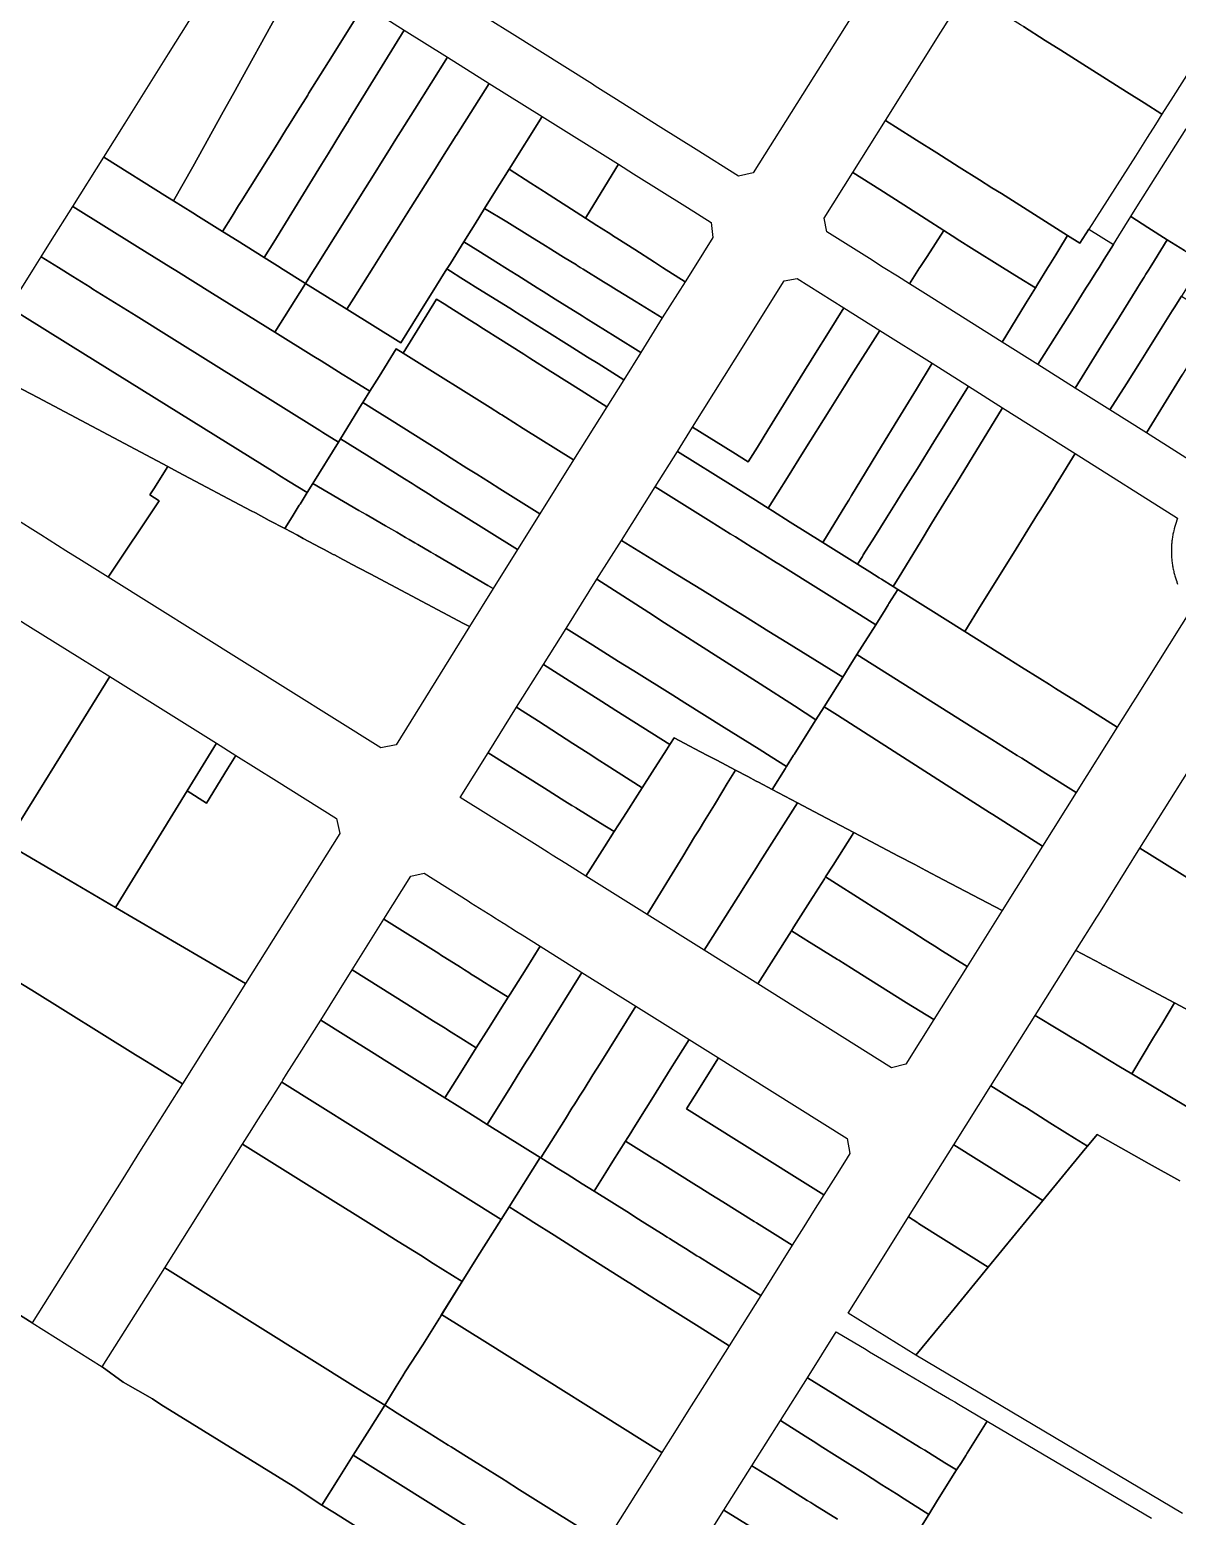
# Model space of a CAD drawing. Header units: metres. Extents: x 3 to 1005126, y 39 to 4383651.
# Drawn here: x 490025.8 to 490189.9, y 4371116.8 to 4371329.2 of the extents above; entities that cross this region are included whole.
import ezdxf

# ---------------------------------------------------------------- set-up
doc = ezdxf.new("R2010")
doc.units = ezdxf.units.M
doc.header["$MEASUREMENT"] = 0
doc.layers.add('TM_Llucmajor', color=7, linetype='Continuous')

msp = doc.modelspace()

# ---------------------------------------------------------------- linework, layer by layer
at = {"layer": 'TM_Llucmajor', "linetype": 'Continuous', "flags": 128}
for points in [[(490036.42, 4371310.98), (490039.48, 4371315.86), (490044.48, 4371323.85), (490045.67, 4371325.75), (490055.44, 4371341.34), (490058.86, 4371342), (490065, 4371338.15), (490060.33, 4371329.74), (490056.25, 4371322.4), (490054.96, 4371320.07), (490053.52, 4371317.47), (490049.15, 4371309.59), (490046.42, 4371304.73), (490045.56, 4371305.27), (490036.42, 4371310.98)], [(490171, 4371327.67), (490167.88, 4371329.64), (490167.46, 4371329.9), (490159.79, 4371334.75), (490164.67, 4371342.54), (490172.29, 4371338), (490175.76, 4371335.93), (490181.91, 4371333.91), (490190.12, 4371331.21), (490192.92, 4371330.23), (490193.98, 4371327.06), (490191.75, 4371323.56), (490189.28, 4371319.67), (490187.67, 4371317.13), (490185.13, 4371318.74), (490182.62, 4371320.32), (490176.36, 4371324.28), (490173.24, 4371326.26), (490171, 4371327.67)], [(490046.42, 4371304.73), (490049.15, 4371309.59), (490053.52, 4371317.47), (490054.96, 4371320.07), (490056.25, 4371322.4), (490060.33, 4371329.74), (490065, 4371338.15), (490073.63, 4371332.74), (490068.55, 4371324.6), (490065.71, 4371320.06), (490065.59, 4371319.86), (490064.19, 4371317.62), (490063.54, 4371316.58), (490062.75, 4371315.31), (490062.57, 4371315.03), (490061.2, 4371312.84), (490056.09, 4371304.65), (490055.71, 4371304.05), (490054.77, 4371302.54), (490053.41, 4371300.36), (490049.96, 4371302.52), (490049.15, 4371303.02), (490046.42, 4371304.73)], [(490053.41, 4371300.36), (490054.77, 4371302.54), (490055.71, 4371304.05), (490056.09, 4371304.65), (490061.2, 4371312.84), (490062.57, 4371315.03), (490062.75, 4371315.31), (490063.54, 4371316.58), (490064.19, 4371317.62), (490065.59, 4371319.86), (490065.71, 4371320.06), (490068.55, 4371324.6), (490073.63, 4371332.74), (490079.38, 4371329.14), (490071.48, 4371316.31), (490071.39, 4371316.16), (490071.22, 4371315.88), (490070.42, 4371314.58), (490068.51, 4371311.48), (490067.55, 4371309.92), (490060.72, 4371298.84), (490059.37, 4371296.64), (490055.51, 4371299.05), (490053.41, 4371300.36)], [(490059.37, 4371296.64), (490060.72, 4371298.84), (490067.55, 4371309.92), (490068.51, 4371311.48), (490070.42, 4371314.58), (490071.22, 4371315.88), (490071.39, 4371316.16), (490071.48, 4371316.31), (490079.38, 4371329.14), (490085.55, 4371325.27), (490080.9, 4371317.86), (490077.95, 4371313.15), (490077.27, 4371312.07), (490076.47, 4371310.8), (490074.98, 4371308.42), (490073.84, 4371306.6), (490066.7, 4371295.23), (490066.69, 4371295.21), (490066.59, 4371295.05), (490066.26, 4371294.53), (490065.27, 4371292.95), (490061.71, 4371295.18), (490061.63, 4371295.23), (490059.37, 4371296.64)], [(490065.27, 4371292.95), (490066.26, 4371294.53), (490066.59, 4371295.05), (490066.69, 4371295.21), (490066.7, 4371295.23), (490073.84, 4371306.6), (490074.98, 4371308.42), (490076.47, 4371310.8), (490077.27, 4371312.07), (490077.95, 4371313.15), (490080.9, 4371317.86), (490085.55, 4371325.27), (490091.52, 4371321.53), (490086.86, 4371314.14), (490086.82, 4371314.07), (490084.62, 4371310.58), (490083.86, 4371309.38), (490082.39, 4371307.05), (490079.76, 4371302.87), (490078.32, 4371300.58), (490076.61, 4371297.87), (490074.94, 4371295.23), (490072.16, 4371290.82), (490071.18, 4371289.26), (490065.27, 4371292.95)], [(490071.18, 4371289.26), (490072.16, 4371290.82), (490074.94, 4371295.23), (490076.61, 4371297.87), (490078.32, 4371300.58), (490079.76, 4371302.87), (490082.39, 4371307.05), (490083.86, 4371309.38), (490084.62, 4371310.58), (490086.82, 4371314.07), (490086.86, 4371314.14), (490091.52, 4371321.53), (490099.08, 4371316.79), (490094.37, 4371309.25), (490092.19, 4371305.77), (490090.87, 4371303.65), (490089.51, 4371301.47), (490088.93, 4371300.54), (490087.9, 4371298.88), (490085.97, 4371295.79), (490085.62, 4371295.23), (490085.48, 4371295), (490083.14, 4371291.25), (490082.34, 4371289.97), (490078.89, 4371284.44), (490071.18, 4371289.26)], [(490094.37, 4371309.25), (490099.08, 4371316.79), (490109.99, 4371309.96), (490107.53, 4371305.95), (490105.27, 4371302.28), (490099.4, 4371306.03), (490099.28, 4371306.11), (490097.45, 4371307.28), (490094.37, 4371309.25)], [(490150.77, 4371304.16), (490147.34, 4371306.36), (490143.5, 4371308.81), (490148.15, 4371316.22), (490152.06, 4371313.75), (490152.61, 4371313.4), (490155.51, 4371311.58), (490158.69, 4371309.57), (490161.6, 4371307.74), (490163.38, 4371306.62), (490164.73, 4371305.77), (490174.19, 4371299.79), (490172.94, 4371297.75), (490172.5, 4371297.04), (490171.55, 4371295.5), (490171.38, 4371295.23), (490171.23, 4371294.98), (490169.94, 4371292.88), (490169.58, 4371292.29), (490167.28, 4371293.72), (490164.86, 4371295.23), (490160.46, 4371297.97), (490158.8, 4371299.03), (490157.68, 4371299.75), (490156.51, 4371300.5), (490153.95, 4371302.13), (490150.77, 4371304.16)], [(490032, 4371303.93), (490036.42, 4371310.98), (490045.56, 4371305.27), (490046.42, 4371304.73), (490049.15, 4371303.02), (490049.96, 4371302.52), (490053.41, 4371300.36), (490055.51, 4371299.05), (490059.37, 4371296.64), (490061.63, 4371295.23), (490061.71, 4371295.18), (490065.27, 4371292.95), (490060.89, 4371285.97), (490051.97, 4371291.52), (490046.71, 4371294.79), (490046, 4371295.23), (490041.27, 4371298.17), (490032, 4371303.93)], [(490090.87, 4371303.65), (490092.19, 4371305.77), (490094.37, 4371309.25), (490097.45, 4371307.28), (490099.28, 4371306.11), (490099.4, 4371306.03), (490105.27, 4371302.28), (490106.91, 4371301.23), (490107.52, 4371300.84), (490108.88, 4371299.97), (490109.3, 4371299.7), (490109.75, 4371299.41), (490112.31, 4371297.78), (490115.13, 4371295.98), (490116.3, 4371295.23), (490119.51, 4371293.18), (490116.26, 4371288), (490112.53, 4371290.3), (490109.1, 4371292.42), (490109.03, 4371292.46), (490107.86, 4371293.18), (490104.97, 4371294.96), (490104.62, 4371295.18), (490104.54, 4371295.23), (490104.11, 4371295.5), (490103.98, 4371295.58), (490102.16, 4371296.71), (490099.96, 4371298.06), (490099.8, 4371298.16), (490097.73, 4371299.43), (490097.35, 4371299.67), (490094.02, 4371301.72), (490090.87, 4371303.65)], [(490105.27, 4371302.28), (490107.53, 4371305.95), (490109.99, 4371309.96), (490112.15, 4371308.6), (490119.85, 4371303.78), (490123.24, 4371301.65), (490123.47, 4371299.51), (490120.79, 4371295.23), (490119.51, 4371293.18), (490116.3, 4371295.23), (490115.13, 4371295.98), (490112.31, 4371297.78), (490109.75, 4371299.41), (490109.3, 4371299.7), (490108.88, 4371299.97), (490107.52, 4371300.84), (490106.91, 4371301.23), (490105.27, 4371302.28)], [(490145.86, 4371296.48), (490139.77, 4371300.32), (490139.4, 4371302.28), (490143.5, 4371308.81), (490147.34, 4371306.36), (490150.77, 4371304.16), (490153.95, 4371302.13), (490156.51, 4371300.5), (490154.11, 4371296.8), (490153.09, 4371295.23), (490153.04, 4371295.16), (490151.57, 4371292.89), (490149.87, 4371293.96), (490147.85, 4371295.23), (490145.86, 4371296.48)], [(490027.5, 4371296.75), (490028.82, 4371298.86), (490032, 4371303.93), (490041.27, 4371298.17), (490046, 4371295.23), (490046.71, 4371294.79), (490051.97, 4371291.52), (490060.89, 4371285.97), (490066.46, 4371282.51), (490067.48, 4371281.88), (490068.93, 4371280.97), (490070.52, 4371279.98), (490071.62, 4371279.3), (490074.47, 4371277.53), (490073.47, 4371275.92), (490073.29, 4371275.63), (490070.27, 4371270.75), (490069.96, 4371270.26), (490067.76, 4371271.63), (490067.33, 4371271.9), (490046.16, 4371285.11), (490041.04, 4371288.3), (490034.88, 4371292.14), (490034.48, 4371292.39), (490032.02, 4371293.93), (490029.94, 4371295.23), (490027.5, 4371296.75)], [(490087.9, 4371298.88), (490088.93, 4371300.54), (490089.51, 4371301.47), (490090.87, 4371303.65), (490094.02, 4371301.72), (490097.35, 4371299.67), (490097.73, 4371299.43), (490099.8, 4371298.16), (490099.96, 4371298.06), (490102.16, 4371296.71), (490103.98, 4371295.58), (490104.11, 4371295.5), (490104.54, 4371295.23), (490104.62, 4371295.18), (490104.97, 4371294.96), (490107.86, 4371293.18), (490109.03, 4371292.46), (490109.1, 4371292.42), (490112.53, 4371290.3), (490116.26, 4371288), (490113.17, 4371283.05), (490109.51, 4371285.35), (490105.4, 4371287.92), (490104.8, 4371288.29), (490101.95, 4371290.08), (490100.96, 4371290.7), (490099.21, 4371291.8), (490098.98, 4371291.94), (490098.36, 4371292.33), (490095.61, 4371294.05), (490094.51, 4371294.74), (490093.73, 4371295.23), (490092.83, 4371295.79), (490089.88, 4371297.64), (490087.9, 4371298.88)], [(490169.95, 4371281.33), (490164.82, 4371284.56), (490168.19, 4371290.04), (490169.58, 4371292.29), (490169.94, 4371292.88), (490171.23, 4371294.98), (490171.38, 4371295.23), (490171.55, 4371295.5), (490172.5, 4371297.04), (490172.94, 4371297.75), (490174.19, 4371299.79), (490175.95, 4371298.68), (490177.24, 4371300.71), (490180.73, 4371298.5), (490179.42, 4371296.41), (490178.68, 4371295.23), (490178.23, 4371294.51), (490177.36, 4371293.14), (490176.81, 4371292.26), (490175.16, 4371289.63), (490175.02, 4371289.41), (490169.95, 4371281.33)], [(490175.26, 4371277.99), (490169.95, 4371281.33), (490175.02, 4371289.41), (490175.16, 4371289.63), (490176.81, 4371292.26), (490177.36, 4371293.14), (490178.23, 4371294.51), (490178.68, 4371295.23), (490179.42, 4371296.41), (490180.73, 4371298.5), (490181.51, 4371299.75), (490183.23, 4371302.48), (490185.66, 4371300.94), (490188.44, 4371299.18), (490186.6, 4371296.23), (490185.98, 4371295.23), (490185.74, 4371294.84), (490185.39, 4371294.26), (490185.12, 4371293.84), (490184.61, 4371293.02), (490184.09, 4371292.18), (490180.97, 4371287.17), (490180.45, 4371286.33), (490179.67, 4371285.07), (490175.26, 4371277.99)], [(490085.48, 4371295), (490085.62, 4371295.23), (490085.97, 4371295.79), (490087.9, 4371298.88), (490089.88, 4371297.64), (490092.83, 4371295.79), (490093.73, 4371295.23), (490094.51, 4371294.74), (490095.61, 4371294.05), (490098.36, 4371292.33), (490098.98, 4371291.94), (490099.21, 4371291.8), (490100.96, 4371290.7), (490101.95, 4371290.08), (490104.8, 4371288.29), (490105.4, 4371287.92), (490109.51, 4371285.35), (490113.17, 4371283.05), (490110.74, 4371279.18), (490107.08, 4371281.48), (490105.59, 4371282.41), (490102.97, 4371284.05), (490099.74, 4371286.07), (490097.61, 4371287.41), (490096.8, 4371287.92), (490095.56, 4371288.7), (490095.42, 4371288.78), (490094.46, 4371289.38), (490089.91, 4371292.22), (490088.24, 4371293.27), (490087.45, 4371293.76), (490085.98, 4371294.69), (490085.48, 4371295)], [(490153.86, 4371291.45), (490151.57, 4371292.89), (490153.04, 4371295.16), (490153.09, 4371295.23), (490154.11, 4371296.8), (490156.51, 4371300.5), (490157.68, 4371299.75), (490158.8, 4371299.03), (490160.46, 4371297.97), (490164.86, 4371295.23), (490167.28, 4371293.72), (490169.58, 4371292.29), (490168.19, 4371290.04), (490164.82, 4371284.56), (490153.86, 4371291.45)], [(490180.24, 4371274.85), (490175.26, 4371277.99), (490179.67, 4371285.07), (490180.45, 4371286.33), (490180.97, 4371287.17), (490184.09, 4371292.18), (490184.61, 4371293.02), (490185.12, 4371293.84), (490185.39, 4371294.26), (490185.74, 4371294.84), (490185.98, 4371295.23), (490186.6, 4371296.23), (490188.44, 4371299.18), (490190.89, 4371297.63), (490193.5, 4371295.98), (490193.03, 4371295.23), (490190.45, 4371291.12), (490189.41, 4371289.47), (490189.13, 4371289.02), (490187.7, 4371286.74), (490185.4, 4371283.07), (490184.68, 4371281.93), (490182.59, 4371278.6), (490180.24, 4371274.85)], [(490022.96, 4371289.49), (490025.44, 4371293.46), (490026.55, 4371295.23), (490027.5, 4371296.75), (490029.94, 4371295.23), (490032.02, 4371293.93), (490034.48, 4371292.39), (490034.88, 4371292.14), (490041.04, 4371288.3), (490046.16, 4371285.11), (490067.33, 4371271.9), (490067.76, 4371271.63), (490069.96, 4371270.26), (490066.3, 4371264.36), (490065.49, 4371263.04), (490062.83, 4371264.69), (490061.45, 4371265.56), (490060.9, 4371265.9), (490031.67, 4371284.08), (490027.63, 4371286.59), (490022.96, 4371289.49)], [(490060.89, 4371285.97), (490065.27, 4371292.95), (490071.18, 4371289.26), (490078.89, 4371284.44), (490082.34, 4371289.97), (490083.14, 4371291.25), (490085.48, 4371295), (490085.98, 4371294.69), (490087.45, 4371293.76), (490088.24, 4371293.27), (490089.91, 4371292.22), (490094.46, 4371289.38), (490095.42, 4371288.78), (490095.56, 4371288.7), (490096.8, 4371287.92), (490097.61, 4371287.41), (490099.74, 4371286.07), (490102.97, 4371284.05), (490105.59, 4371282.41), (490107.08, 4371281.48), (490110.74, 4371279.18), (490108.32, 4371275.3), (490104.66, 4371277.62), (490100.58, 4371280.2), (490100.33, 4371280.36), (490097.33, 4371282.26), (490096.46, 4371282.81), (490094.42, 4371284.1), (490093.13, 4371284.92), (490090.71, 4371286.44), (490089.6, 4371287.15), (490088.74, 4371287.69), (490085.9, 4371289.51), (490085.1, 4371290.01), (490084.01, 4371290.7), (490079.22, 4371282.99), (490078.24, 4371283.61), (490075.78, 4371279.65), (490074.47, 4371277.53), (490071.62, 4371279.3), (490070.52, 4371279.98), (490068.93, 4371280.97), (490067.48, 4371281.88), (490066.46, 4371282.51), (490060.89, 4371285.97)], [(490126.32, 4371268.84), (490120.59, 4371272.4), (490126.69, 4371282.12), (490133.7, 4371293.29), (490135.55, 4371293.62), (490142.19, 4371289.46), (490139.99, 4371285.92), (490138.15, 4371282.95), (490137.54, 4371281.96), (490137.16, 4371281.35), (490136.97, 4371281.05), (490134.59, 4371277.21), (490131.35, 4371271.98), (490129.85, 4371269.56), (490128.54, 4371267.46), (490126.32, 4371268.84)], [(490079.22, 4371282.99), (490084.01, 4371290.7), (490085.1, 4371290.01), (490085.9, 4371289.51), (490088.74, 4371287.69), (490089.6, 4371287.15), (490090.71, 4371286.44), (490093.13, 4371284.92), (490094.42, 4371284.1), (490096.46, 4371282.81), (490097.33, 4371282.26), (490100.33, 4371280.36), (490100.58, 4371280.2), (490104.66, 4371277.62), (490108.32, 4371275.3), (490103.57, 4371267.72), (490096.39, 4371272.22), (490095.86, 4371272.55), (490095.55, 4371272.74), (490093.31, 4371274.15), (490093.15, 4371274.25), (490091.64, 4371275.2), (490080.36, 4371282.28), (490079.22, 4371282.99)], [(490185.45, 4371271.57), (490180.24, 4371274.85), (490182.59, 4371278.6), (490184.68, 4371281.93), (490185.4, 4371283.07), (490187.7, 4371286.74), (490189.13, 4371289.02), (490189.41, 4371289.47), (490190.45, 4371291.12), (490192.33, 4371289.95), (490195.57, 4371287.93), (490194.54, 4371286.27), (490194.24, 4371285.79), (490193.6, 4371284.75), (490192.84, 4371283.52), (490190.57, 4371279.86), (490188.29, 4371276.17), (490185.45, 4371271.57)], [(490017.92, 4371281.45), (490022.96, 4371289.49), (490027.63, 4371286.59), (490031.67, 4371284.08), (490060.9, 4371265.9), (490061.45, 4371265.56), (490062.83, 4371264.69), (490065.49, 4371263.04), (490064.48, 4371261.41), (490064.37, 4371261.23), (490063.49, 4371259.81), (490063.34, 4371259.57), (490062.3, 4371257.9), (490060.08, 4371259.08), (490058.1, 4371260.13), (490057.5, 4371260.45), (490047.06, 4371265.98), (490045.59, 4371266.76), (490027.03, 4371276.63), (490022.83, 4371278.85), (490017.92, 4371281.45)], [(490126.37, 4371263.95), (490118.41, 4371268.94), (490120.59, 4371272.4), (490126.32, 4371268.84), (490128.54, 4371267.46), (490129.85, 4371269.56), (490131.35, 4371271.98), (490134.59, 4371277.21), (490136.97, 4371281.05), (490137.16, 4371281.35), (490137.54, 4371281.96), (490138.15, 4371282.95), (490139.99, 4371285.92), (490142.19, 4371289.46), (490147.33, 4371286.23), (490143.27, 4371279.77), (490142.34, 4371278.29), (490142.24, 4371278.14), (490140.36, 4371275.13), (490136.38, 4371268.8), (490134.13, 4371265.22), (490131.37, 4371260.82), (490129.2, 4371262.18), (490126.37, 4371263.95)], [(490132, 4371260.43), (490131.37, 4371260.82), (490134.13, 4371265.22), (490136.38, 4371268.8), (490140.36, 4371275.13), (490142.24, 4371278.14), (490142.34, 4371278.29), (490143.27, 4371279.77), (490147.33, 4371286.23), (490154.83, 4371281.53), (490152.57, 4371277.83), (490149.94, 4371273.51), (490147.61, 4371269.69), (490146.26, 4371267.47), (490145.32, 4371265.93), (490144.65, 4371264.83), (490143.3, 4371262.61), (490142.9, 4371261.95), (490142.5, 4371261.3), (490139.22, 4371255.91), (490134.54, 4371258.84), (490132, 4371260.43)], [(490073.47, 4371275.92), (490074.47, 4371277.53), (490075.78, 4371279.65), (490078.24, 4371283.61), (490079.22, 4371282.99), (490080.36, 4371282.28), (490091.64, 4371275.2), (490093.15, 4371274.25), (490093.31, 4371274.15), (490095.55, 4371272.74), (490095.86, 4371272.55), (490096.39, 4371272.22), (490103.57, 4371267.72), (490098.74, 4371260), (490093.06, 4371263.57), (490091.55, 4371264.53), (490089.75, 4371265.66), (490088.33, 4371266.56), (490086.07, 4371267.98), (490084.3, 4371269.09), (490082.64, 4371270.14), (490077.25, 4371273.54), (490075.53, 4371274.62), (490073.47, 4371275.92)], [(490144.16, 4371252.81), (490139.22, 4371255.91), (490142.5, 4371261.3), (490142.9, 4371261.95), (490143.3, 4371262.61), (490144.65, 4371264.83), (490145.32, 4371265.93), (490146.26, 4371267.47), (490147.61, 4371269.69), (490149.94, 4371273.51), (490152.57, 4371277.83), (490154.83, 4371281.53), (490160.03, 4371278.25), (490155.06, 4371270.29), (490152.71, 4371266.51), (490150.41, 4371262.83), (490149.73, 4371261.74), (490148.28, 4371259.42), (490146.57, 4371256.67), (490144.99, 4371254.13), (490144.86, 4371253.93), (490144.16, 4371252.81)], [(490011.4, 4371267.03), (490011.09, 4371267.22), (490010.3, 4371269.29), (490012.9, 4371273.44), (490016.66, 4371279.44), (490017.92, 4371281.45), (490022.83, 4371278.85), (490027.03, 4371276.63), (490045.59, 4371266.76), (490043.57, 4371263.59), (490043.02, 4371262.73), (490044.34, 4371261.89), (490037.06, 4371250.95), (490033.23, 4371253.34), (490031, 4371254.74), (490027.42, 4371256.99), (490015.55, 4371264.43), (490011.4, 4371267.03)], [(490147.27, 4371250.86), (490145.92, 4371251.71), (490144.16, 4371252.81), (490144.86, 4371253.93), (490144.99, 4371254.13), (490146.57, 4371256.67), (490148.28, 4371259.42), (490149.73, 4371261.74), (490150.41, 4371262.83), (490152.71, 4371266.51), (490155.06, 4371270.29), (490160.03, 4371278.25), (490164.9, 4371275.17), (490160, 4371267.18), (490158.3, 4371264.4), (490156.9, 4371262.12), (490154.75, 4371258.61), (490153.1, 4371255.92), (490150.09, 4371250.99), (490149.25, 4371249.62), (490147.59, 4371250.66), (490147.27, 4371250.86)], [(490070.27, 4371270.75), (490073.29, 4371275.63), (490073.47, 4371275.92), (490075.53, 4371274.62), (490077.25, 4371273.54), (490082.64, 4371270.14), (490084.3, 4371269.09), (490086.07, 4371267.98), (490088.33, 4371266.56), (490089.75, 4371265.66), (490091.55, 4371264.53), (490093.06, 4371263.57), (490098.74, 4371260), (490095.56, 4371254.89), (490087.48, 4371259.96), (490085, 4371261.51), (490083.8, 4371262.26), (490082.84, 4371262.86), (490081.07, 4371263.98), (490080.94, 4371264.06), (490080.51, 4371264.33), (490079.41, 4371265.01), (490074.02, 4371268.4), (490070.27, 4371270.75)], [(490149.92, 4371249.2), (490149.25, 4371249.62), (490150.09, 4371250.99), (490153.1, 4371255.92), (490154.75, 4371258.61), (490156.9, 4371262.12), (490158.3, 4371264.4), (490160, 4371267.18), (490164.9, 4371275.17), (490175.28, 4371268.62), (490172.82, 4371264.66), (490172.65, 4371264.38), (490172.15, 4371263.58), (490170.34, 4371260.68), (490169.9, 4371259.98), (490168.51, 4371257.74), (490167.2, 4371255.63), (490166.82, 4371255.01), (490165.02, 4371252.12), (490161.84, 4371247.01), (490159.48, 4371243.21), (490154.28, 4371246.47), (490149.92, 4371249.2)], [(490066.3, 4371264.36), (490069.96, 4371270.26), (490070.27, 4371270.75), (490074.02, 4371268.4), (490079.41, 4371265.01), (490080.51, 4371264.33), (490080.94, 4371264.06), (490081.07, 4371263.98), (490082.84, 4371262.86), (490083.8, 4371262.26), (490085, 4371261.51), (490087.48, 4371259.96), (490095.56, 4371254.89), (490092.1, 4371249.34), (490091.32, 4371249.79), (490084.1, 4371254), (490083.84, 4371254.15), (490083.2, 4371254.52), (490081.3, 4371255.62), (490080.91, 4371255.85), (490080.08, 4371256.34), (490079.57, 4371256.63), (490078.3, 4371257.37), (490077.15, 4371258.04), (490076.72, 4371258.29), (490074.51, 4371259.58), (490073.93, 4371259.92), (490072.91, 4371260.51), (490066.3, 4371264.36)], [(490125.98, 4371257.16), (490123.23, 4371258.88), (490115.23, 4371263.88), (490118.41, 4371268.94), (490126.37, 4371263.95), (490129.2, 4371262.18), (490131.37, 4371260.82), (490132, 4371260.43), (490134.54, 4371258.84), (490139.22, 4371255.91), (490144.16, 4371252.81), (490145.92, 4371251.71), (490147.27, 4371250.86), (490147.59, 4371250.66), (490149.25, 4371249.62), (490149.92, 4371249.2), (490148.65, 4371247.18), (490148.54, 4371247.01), (490148.09, 4371246.28), (490146.76, 4371244.17), (490144.43, 4371245.62), (490133.11, 4371252.7), (490132.53, 4371253.06), (490130.85, 4371254.11), (490130.58, 4371254.28), (490129.12, 4371255.2), (490126.7, 4371256.71), (490125.98, 4371257.16)], [(490037.06, 4371250.95), (490044.34, 4371261.89), (490043.02, 4371262.73), (490043.57, 4371263.59), (490045.59, 4371266.76), (490047.06, 4371265.98), (490057.5, 4371260.45), (490058.1, 4371260.13), (490060.08, 4371259.08), (490062.3, 4371257.9), (490064.12, 4371256.94), (490064.95, 4371256.5), (490067.38, 4371255.21), (490067.94, 4371254.91), (490069.24, 4371254.22), (490069.4, 4371254.13), (490070.6, 4371253.5), (490070.77, 4371253.41), (490071.94, 4371252.79), (490072.94, 4371252.26), (490074.49, 4371251.44), (490087.83, 4371244.36), (490088.71, 4371243.89), (490078.2, 4371227.02), (490076.05, 4371226.56), (490037.06, 4371250.95)], [(490062.3, 4371257.9), (490063.34, 4371259.57), (490063.49, 4371259.81), (490064.37, 4371261.23), (490064.48, 4371261.41), (490065.49, 4371263.04), (490066.3, 4371264.36), (490072.91, 4371260.51), (490073.93, 4371259.92), (490074.51, 4371259.58), (490076.72, 4371258.29), (490077.15, 4371258.04), (490078.3, 4371257.37), (490079.57, 4371256.63), (490080.08, 4371256.34), (490080.91, 4371255.85), (490081.3, 4371255.62), (490083.2, 4371254.52), (490083.84, 4371254.15), (490084.1, 4371254), (490091.32, 4371249.79), (490092.1, 4371249.34), (490088.71, 4371243.89), (490087.83, 4371244.36), (490074.49, 4371251.44), (490072.94, 4371252.26), (490071.94, 4371252.79), (490070.77, 4371253.41), (490070.6, 4371253.5), (490069.4, 4371254.13), (490069.24, 4371254.22), (490067.94, 4371254.91), (490067.38, 4371255.21), (490064.95, 4371256.5), (490064.12, 4371256.94), (490062.3, 4371257.9)], [(490121.99, 4371249.08), (490118.5, 4371251.23), (490110.42, 4371256.22), (490115.23, 4371263.88), (490123.23, 4371258.88), (490125.98, 4371257.16), (490126.7, 4371256.71), (490129.12, 4371255.2), (490130.58, 4371254.28), (490130.85, 4371254.11), (490132.53, 4371253.06), (490133.11, 4371252.7), (490144.43, 4371245.62), (490146.76, 4371244.17), (490144.08, 4371239.91), (490142.97, 4371238.13), (490142.06, 4371236.69), (490134.05, 4371241.63), (490131.49, 4371243.21), (490127.99, 4371245.38), (490125.91, 4371246.66), (490121.99, 4371249.08)], [(489987.8, 4371233.22), (490002.55, 4371256.81), (490004.44, 4371257.22), (490021.86, 4371246.38), (490025.96, 4371243.82), (490033.03, 4371239.42), (490037.28, 4371236.78), (490031.71, 4371227.76), (490025.59, 4371217.84), (490022.52, 4371212.88), (490022.22, 4371213.06), (490007.07, 4371221.93), (489987.8, 4371233.22)], [(490124.35, 4371239.48), (490116.59, 4371244.45), (490114.34, 4371245.9), (490106.92, 4371250.65), (490110.42, 4371256.22), (490118.5, 4371251.23), (490121.99, 4371249.08), (490125.91, 4371246.66), (490127.99, 4371245.38), (490131.49, 4371243.21), (490134.05, 4371241.63), (490142.06, 4371236.69), (490139.39, 4371232.44), (490138.22, 4371230.59), (490135.15, 4371232.56), (490130.25, 4371235.7), (490124.35, 4371239.48)], [(490106.34, 4371241.23), (490102.5, 4371243.63), (490106.92, 4371250.65), (490114.34, 4371245.9), (490116.59, 4371244.45), (490124.35, 4371239.48), (490130.25, 4371235.7), (490135.15, 4371232.56), (490138.22, 4371230.59), (490136.21, 4371227.4), (490135.1, 4371225.63), (490135.03, 4371225.53), (490134.02, 4371223.91), (490131.84, 4371225.27), (490130.08, 4371226.37), (490125.11, 4371229.48), (490119.48, 4371233.01), (490117.78, 4371234.08), (490112.18, 4371237.58), (490110.88, 4371238.39), (490110, 4371238.93), (490106.34, 4371241.23)], [(490161.61, 4371228.87), (490144.08, 4371239.91), (490146.76, 4371244.17), (490148.09, 4371246.28), (490148.54, 4371247.01), (490148.65, 4371247.18), (490149.92, 4371249.2), (490154.28, 4371246.47), (490159.48, 4371243.21), (490165.81, 4371239.23), (490167.62, 4371238.1), (490170.2, 4371236.48), (490171.58, 4371235.62), (490172.47, 4371235.06), (490175.93, 4371232.9), (490176.98, 4371232.24), (490181.29, 4371229.54), (490175.41, 4371220.17), (490171.08, 4371222.9), (490167.64, 4371225.07), (490166.99, 4371225.48), (490163.35, 4371227.77), (490161.61, 4371228.87)], [(490102.42, 4371236.48), (490099.27, 4371238.47), (490102.5, 4371243.63), (490106.34, 4371241.23), (490110, 4371238.93), (490110.88, 4371238.39), (490112.18, 4371237.58), (490117.78, 4371234.08), (490119.48, 4371233.01), (490125.11, 4371229.48), (490130.08, 4371226.37), (490131.84, 4371225.27), (490134.02, 4371223.91), (490133.81, 4371223.58), (490131.95, 4371220.62), (490130, 4371221.65), (490129.68, 4371221.82), (490128.47, 4371222.46), (490126.72, 4371223.38), (490124.03, 4371224.8), (490122.64, 4371225.53), (490120.92, 4371226.44), (490120.19, 4371226.83), (490117.95, 4371228.01), (490117.33, 4371227.05), (490112.2, 4371230.3), (490109.63, 4371231.92), (490107.6, 4371233.2), (490102.42, 4371236.48)], [(490141.29, 4371231.24), (490139.39, 4371232.44), (490142.06, 4371236.69), (490142.97, 4371238.13), (490144.08, 4371239.91), (490161.61, 4371228.87), (490163.35, 4371227.77), (490166.99, 4371225.48), (490167.64, 4371225.07), (490171.08, 4371222.9), (490175.41, 4371220.17), (490170.62, 4371212.54), (490166.27, 4371215.29), (490164.55, 4371216.38), (490163.52, 4371217.03), (490163.03, 4371217.34), (490160.26, 4371219.09), (490158.53, 4371220.19), (490156.83, 4371221.28), (490141.29, 4371231.24)], [(490098.55, 4371230.37), (490096.22, 4371231.86), (490095.44, 4371232.36), (490099.27, 4371238.47), (490102.42, 4371236.48), (490107.6, 4371233.2), (490109.63, 4371231.92), (490112.2, 4371230.3), (490117.33, 4371227.05), (490116.85, 4371226.3), (490114.8, 4371223.09), (490113.38, 4371220.86), (490108.26, 4371224.14), (490107.34, 4371224.73), (490105.64, 4371225.82), (490103.47, 4371227.21), (490098.55, 4371230.37)], [(490022.52, 4371212.88), (490025.59, 4371217.84), (490031.71, 4371227.76), (490037.28, 4371236.78), (490052.52, 4371227.23), (490048.34, 4371220.43), (490040.91, 4371208.34), (490038.1, 4371203.76), (490031.64, 4371207.55), (490022.52, 4371212.88)], [(490102.35, 4371218.97), (490099.44, 4371220.79), (490091.36, 4371225.84), (490095.44, 4371232.36), (490096.22, 4371231.86), (490098.55, 4371230.37), (490103.47, 4371227.21), (490105.64, 4371225.82), (490107.34, 4371224.73), (490108.26, 4371224.14), (490113.38, 4371220.86), (490112.7, 4371219.8), (490111.14, 4371217.35), (490110.6, 4371216.51), (490109.37, 4371214.59), (490107.42, 4371215.8), (490103.91, 4371217.99), (490103.84, 4371218.03), (490103.35, 4371218.35), (490102.35, 4371218.97)], [(490135.57, 4371218.72), (490131.95, 4371220.62), (490133.81, 4371223.58), (490134.02, 4371223.91), (490135.03, 4371225.53), (490135.1, 4371225.63), (490136.21, 4371227.4), (490138.22, 4371230.59), (490139.39, 4371232.44), (490141.29, 4371231.24), (490156.83, 4371221.28), (490158.53, 4371220.19), (490160.26, 4371219.09), (490163.03, 4371217.34), (490163.52, 4371217.03), (490164.55, 4371216.38), (490166.27, 4371215.29), (490170.62, 4371212.54), (490164.82, 4371203.3), (490156.44, 4371207.72), (490153.92, 4371209.05), (490152.34, 4371209.88), (490150.02, 4371211.1), (490143.63, 4371214.47), (490138.84, 4371216.99), (490135.57, 4371218.72)], [(490051.1, 4371218.68), (490048.34, 4371220.43), (490052.52, 4371227.23), (490055.33, 4371225.47), (490054.13, 4371223.55), (490051.1, 4371218.68)], [(490114.11, 4371202.74), (490105.31, 4371208.25), (490107.99, 4371212.43), (490109.37, 4371214.59), (490110.6, 4371216.51), (490111.14, 4371217.35), (490112.7, 4371219.8), (490113.38, 4371220.86), (490114.8, 4371223.09), (490116.85, 4371226.3), (490117.33, 4371227.05), (490117.95, 4371228.01), (490120.19, 4371226.83), (490120.92, 4371226.44), (490122.64, 4371225.53), (490124.03, 4371224.8), (490126.72, 4371223.38), (490125.55, 4371221.47), (490124.92, 4371220.43), (490123.7, 4371218.44), (490122.77, 4371216.92), (490122.3, 4371216.15), (490121.52, 4371214.87), (490121.23, 4371214.4), (490120.88, 4371213.83), (490119.19, 4371211.06), (490114.11, 4371202.74)], [(490056.68, 4371192.88), (490038.1, 4371203.76), (490040.91, 4371208.34), (490048.34, 4371220.43), (490051.1, 4371218.68), (490054.13, 4371223.55), (490055.33, 4371225.47), (490061.11, 4371221.85), (490065.22, 4371219.28), (490069.68, 4371216.48), (490070.17, 4371214.34), (490056.68, 4371192.88)], [(490099.94, 4371211.62), (490098.36, 4371212.61), (490095.45, 4371214.43), (490087.38, 4371219.49), (490091.36, 4371225.84), (490099.44, 4371220.79), (490102.35, 4371218.97), (490103.35, 4371218.35), (490103.84, 4371218.03), (490103.91, 4371217.99), (490107.42, 4371215.8), (490109.37, 4371214.59), (490107.99, 4371212.43), (490105.31, 4371208.25), (490102.47, 4371210.03), (490100.52, 4371211.25), (490099.94, 4371211.62)], [(490122.22, 4371197.65), (490114.11, 4371202.74), (490119.19, 4371211.06), (490120.88, 4371213.83), (490121.23, 4371214.4), (490121.52, 4371214.87), (490122.3, 4371216.15), (490122.77, 4371216.92), (490123.7, 4371218.44), (490124.92, 4371220.43), (490125.55, 4371221.47), (490126.72, 4371223.38), (490128.47, 4371222.46), (490129.68, 4371221.82), (490130, 4371221.65), (490131.95, 4371220.62), (490135.57, 4371218.72), (490130.26, 4371210.34), (490129.73, 4371209.49), (490128.71, 4371207.89), (490127.59, 4371206.11), (490127.42, 4371205.85), (490127.09, 4371205.33), (490122.22, 4371197.65)], [(489977.18, 4371175.09), (490007.07, 4371221.93), (490022.22, 4371213.06), (490022.52, 4371212.88), (490031.64, 4371207.55), (490038.1, 4371203.76), (490056.68, 4371192.88), (490053.97, 4371188.56), (490050.96, 4371183.78), (490047.67, 4371178.54), (490044, 4371180.82), (490041.67, 4371182.27), (490040.97, 4371182.71), (490026.16, 4371191.93), (490024.83, 4371192.76), (490018.15, 4371196.95), (490015.37, 4371192.48), (490013.44, 4371189.4), (490011.76, 4371186.71), (489996.82, 4371162.8), (489977.18, 4371175.09)], [(490129.91, 4371192.83), (490122.22, 4371197.65), (490127.09, 4371205.33), (490127.42, 4371205.85), (490127.59, 4371206.11), (490128.71, 4371207.89), (490129.73, 4371209.49), (490130.26, 4371210.34), (490135.57, 4371218.72), (490138.84, 4371216.99), (490143.63, 4371214.47), (490140.68, 4371209.82), (490139.6, 4371208.12), (490139.42, 4371207.83), (490138.15, 4371205.83), (490137.93, 4371205.48), (490137.73, 4371205.16), (490137.41, 4371204.65), (490135.08, 4371200.99), (490134.73, 4371200.43), (490129.91, 4371192.83)], [(490145.72, 4371204.24), (490139.6, 4371208.12), (490140.68, 4371209.82), (490143.63, 4371214.47), (490150.02, 4371211.1), (490152.34, 4371209.88), (490153.92, 4371209.05), (490156.44, 4371207.72), (490164.82, 4371203.3), (490159.81, 4371195.32), (490155.93, 4371197.77), (490155.58, 4371197.99), (490153.85, 4371199.09), (490152.06, 4371200.23), (490151.81, 4371200.39), (490150.4, 4371201.28), (490147.9, 4371202.86), (490146.41, 4371203.8), (490145.88, 4371204.14), (490145.72, 4371204.24)], [(490076.47, 4371202.07), (490080.32, 4371208.21), (490082.23, 4371208.64), (490088.49, 4371204.69), (490088.91, 4371204.43), (490091.97, 4371202.51), (490092.32, 4371202.29), (490093.58, 4371201.5), (490093.65, 4371201.45), (490095.43, 4371200.34), (490095.68, 4371200.18), (490096.21, 4371199.85), (490098.82, 4371198.21), (490096.79, 4371194.99), (490094.51, 4371191.37), (490094.23, 4371190.92), (490091.63, 4371192.56), (490091.37, 4371192.72), (490091.09, 4371192.89), (490090.85, 4371193.04), (490089.8, 4371193.7), (490089.08, 4371194.15), (490089, 4371194.2), (490088.59, 4371194.46), (490088, 4371194.83), (490087.4, 4371195.21), (490084.54, 4371197.01), (490084.3, 4371197.16), (490076.47, 4371202.07)], [(490136.9, 4371199.06), (490136.78, 4371199.14), (490134.73, 4371200.43), (490135.08, 4371200.99), (490137.41, 4371204.65), (490137.73, 4371205.16), (490137.93, 4371205.48), (490138.15, 4371205.83), (490139.42, 4371207.83), (490139.6, 4371208.12), (490145.72, 4371204.24), (490145.88, 4371204.14), (490146.41, 4371203.8), (490147.9, 4371202.86), (490150.4, 4371201.28), (490151.81, 4371200.39), (490152.06, 4371200.23), (490153.85, 4371199.09), (490155.58, 4371197.99), (490155.93, 4371197.77), (490159.81, 4371195.32), (490155.05, 4371187.73), (490151.17, 4371190.15), (490144.74, 4371194.17), (490143.29, 4371195.07), (490141.47, 4371196.21), (490141.31, 4371196.31), (490136.9, 4371199.06)], [(490071.93, 4371194.83), (490076.47, 4371202.07), (490084.3, 4371197.16), (490084.54, 4371197.01), (490087.4, 4371195.21), (490088, 4371194.83), (490088.59, 4371194.46), (490089, 4371194.2), (490089.08, 4371194.15), (490089.8, 4371193.7), (490090.85, 4371193.04), (490091.09, 4371192.89), (490091.37, 4371192.72), (490091.63, 4371192.56), (490094.23, 4371190.92), (490093.67, 4371190.03), (490091.42, 4371186.46), (490089.68, 4371183.7), (490087.84, 4371184.85), (490085.71, 4371186.19), (490085.37, 4371186.4), (490085.22, 4371186.5), (490083.57, 4371187.53), (490079.76, 4371189.92), (490071.93, 4371194.83)], [(490155.05, 4371187.73), (490151.05, 4371181.34), (490149.01, 4371180.86), (490129.91, 4371192.83), (490134.73, 4371200.43), (490136.78, 4371199.14), (490136.9, 4371199.06), (490141.31, 4371196.31), (490141.47, 4371196.21), (490143.29, 4371195.07), (490144.74, 4371194.17), (490151.17, 4371190.15), (490155.05, 4371187.73)], [(489996.82, 4371162.8), (490011.76, 4371186.71), (490013.44, 4371189.4), (490015.37, 4371192.48), (490018.15, 4371196.95), (490024.83, 4371192.76), (490026.16, 4371191.93), (490040.97, 4371182.71), (490041.67, 4371182.27), (490044, 4371180.82), (490047.67, 4371178.54), (490041.56, 4371168.82), (490039.15, 4371164.99), (490026.21, 4371144.41), (490005.99, 4371157.06), (490005.53, 4371157.35), (490000.69, 4371160.38), (489996.82, 4371162.8)], [(490085.18, 4371176.56), (490087.45, 4371180.17), (490089.68, 4371183.7), (490091.42, 4371186.46), (490093.67, 4371190.03), (490094.23, 4371190.92), (490094.51, 4371191.37), (490096.79, 4371194.99), (490098.82, 4371198.21), (490104.78, 4371194.48), (490099.67, 4371186.28), (490097.42, 4371182.67), (490096.87, 4371181.78), (490096.06, 4371180.49), (490094.72, 4371178.33), (490091.25, 4371172.76), (490089.5, 4371173.86), (490087.31, 4371175.23), (490085.18, 4371176.56)], [(490173.04, 4371186.22), (490169.53, 4371188.33), (490174.12, 4371195.62), (490174.26, 4371195.84), (490175.37, 4371197.61), (490178.99, 4371195.69), (490179.1, 4371195.63), (490179.61, 4371195.35), (490180.13, 4371195.08), (490182.63, 4371193.75), (490189.47, 4371190.11), (490187.64, 4371187.08), (490186.48, 4371185.18), (490183.35, 4371180), (490181.53, 4371181.09), (490180.41, 4371181.76), (490180.19, 4371181.9), (490176.74, 4371183.98), (490176.58, 4371184.07), (490174.62, 4371185.26), (490173.73, 4371185.8), (490173.04, 4371186.22)], [(490067.44, 4371187.67), (490070.12, 4371191.94), (490071.93, 4371194.83), (490079.76, 4371189.92), (490083.57, 4371187.53), (490085.22, 4371186.5), (490085.37, 4371186.4), (490085.71, 4371186.19), (490087.84, 4371184.85), (490089.68, 4371183.7), (490087.45, 4371180.17), (490085.18, 4371176.56), (490076.5, 4371181.99), (490075.09, 4371182.88), (490071.03, 4371185.42), (490067.44, 4371187.67)], [(490091.25, 4371172.76), (490094.72, 4371178.33), (490096.06, 4371180.49), (490096.87, 4371181.78), (490097.42, 4371182.67), (490099.67, 4371186.28), (490104.78, 4371194.48), (490112.47, 4371189.66), (490107.36, 4371181.48), (490106.33, 4371179.83), (490105.07, 4371177.81), (490104.42, 4371176.77), (490104.14, 4371176.33), (490103.74, 4371175.69), (490103.35, 4371175.07), (490102.41, 4371173.56), (490098.91, 4371167.96), (490098.78, 4371168.04), (490091.25, 4371172.76)], [(490098.91, 4371167.96), (490102.41, 4371173.56), (490103.35, 4371175.07), (490103.74, 4371175.69), (490104.14, 4371176.33), (490104.42, 4371176.77), (490105.07, 4371177.81), (490106.33, 4371179.83), (490107.36, 4371181.48), (490112.47, 4371189.66), (490120.08, 4371184.89), (490117.39, 4371180.58), (490114.98, 4371176.72), (490113.94, 4371175.06), (490112.68, 4371173.05), (490112.03, 4371172.01), (490111.75, 4371171.57), (490111, 4371170.36), (490109.21, 4371167.49), (490108.2, 4371165.87), (490106.53, 4371163.2), (490104.81, 4371164.27), (490102.64, 4371165.63), (490101.49, 4371166.35), (490098.91, 4371167.96)], [(490191.27, 4371175.28), (490183.35, 4371180), (490186.48, 4371185.18), (490187.64, 4371187.08), (490189.47, 4371190.11), (490194.65, 4371187.36), (490201.96, 4371183.47), (490204.62, 4371182.06), (490202.87, 4371179.93), (490199.09, 4371175.36), (490196.46, 4371172.19), (490195.64, 4371172.68), (490191.27, 4371175.28)], [(490061.86, 4371178.8), (490062.04, 4371179.09), (490062.57, 4371179.93), (490064.39, 4371182.83), (490067.44, 4371187.67), (490071.03, 4371185.42), (490075.09, 4371182.88), (490076.5, 4371181.99), (490085.18, 4371176.56), (490087.31, 4371175.23), (490089.5, 4371173.86), (490091.25, 4371172.76), (490098.78, 4371168.04), (490094.36, 4371160.97), (490093.24, 4371159.18), (490061.86, 4371178.8)], [(490111, 4371170.36), (490111.75, 4371171.57), (490112.03, 4371172.01), (490112.68, 4371173.05), (490113.94, 4371175.06), (490114.98, 4371176.72), (490117.39, 4371180.58), (490120.08, 4371184.89), (490124.29, 4371182.25), (490120.86, 4371176.78), (490119.74, 4371174.98), (490135.16, 4371165.31), (490139.35, 4371162.68), (490137.89, 4371160.36), (490136.5, 4371158.14), (490134.84, 4371155.5), (490132.01, 4371157.26), (490129.74, 4371158.68), (490129.41, 4371158.89), (490124.91, 4371161.69), (490123.21, 4371162.75), (490121.76, 4371163.65), (490120.76, 4371164.27), (490115.38, 4371167.63), (490115.2, 4371167.74), (490111, 4371170.36)], [(490135.16, 4371165.31), (490119.74, 4371174.98), (490120.86, 4371176.78), (490124.29, 4371182.25), (490128.37, 4371179.69), (490142.67, 4371170.73), (490143.07, 4371168.61), (490142.28, 4371167.36), (490141.01, 4371165.32), (490139.35, 4371162.68), (490135.16, 4371165.31)], [(490056.28, 4371169.95), (490057.6, 4371172.05), (490058.46, 4371173.41), (490060.24, 4371176.23), (490061.86, 4371178.8), (490093.24, 4371159.18), (490089.87, 4371153.81), (490087.67, 4371150.3), (490083.52, 4371152.9), (490081.68, 4371154.05), (490078.52, 4371156.03), (490075.43, 4371157.96), (490072.37, 4371159.88), (490069.21, 4371161.85), (490056.28, 4371169.95)], [(490161.49, 4371167.6), (490157.91, 4371169.84), (490163.21, 4371178.26), (490167.41, 4371175.65), (490168.29, 4371175.1), (490171.66, 4371173), (490173.81, 4371171.66), (490175.19, 4371170.8), (490177.05, 4371169.66), (490176.72, 4371169.26), (490170.64, 4371161.86), (490168.36, 4371163.29), (490166.46, 4371164.48), (490165.47, 4371165.1), (490161.49, 4371167.6)], [(490045.15, 4371152.28), (490056.28, 4371169.95), (490069.21, 4371161.85), (490072.37, 4371159.88), (490075.43, 4371157.96), (490078.52, 4371156.03), (490081.68, 4371154.05), (490083.52, 4371152.9), (490087.67, 4371150.3), (490084.4, 4371145.08), (490082.02, 4371141.27), (490079.49, 4371137.38), (490079.16, 4371136.84), (490078.23, 4371135.3), (490076.59, 4371132.61), (490074.91, 4371133.66), (490072.42, 4371135.22), (490045.15, 4371152.28)], [(490106.53, 4371163.2), (490108.2, 4371165.87), (490109.21, 4371167.49), (490111, 4371170.36), (490115.2, 4371167.74), (490115.38, 4371167.63), (490120.76, 4371164.27), (490121.76, 4371163.65), (490123.21, 4371162.75), (490124.91, 4371161.69), (490129.41, 4371158.89), (490129.74, 4371158.68), (490132.01, 4371157.26), (490134.84, 4371155.5), (490130.32, 4371148.29), (490127.51, 4371150.05), (490125.23, 4371151.48), (490123.24, 4371152.73), (490121.56, 4371153.78), (490121.21, 4371153.99), (490119.59, 4371155.02), (490118.74, 4371155.55), (490117.28, 4371156.46), (490116.96, 4371156.66), (490116.16, 4371157.16), (490113.76, 4371158.66), (490112.48, 4371159.46), (490111.55, 4371160.05), (490106.53, 4371163.2)], [(490152.88, 4371158.61), (490152.76, 4371158.69), (490151.43, 4371159.53), (490157.91, 4371169.84), (490161.49, 4371167.6), (490165.47, 4371165.1), (490166.46, 4371164.48), (490168.36, 4371163.29), (490170.64, 4371161.86), (490162.82, 4371152.33), (490160.03, 4371154.1), (490152.88, 4371158.61)], [(490094.36, 4371160.97), (490098.78, 4371168.04), (490098.91, 4371167.96), (490101.49, 4371166.35), (490102.64, 4371165.63), (490104.81, 4371164.27), (490106.53, 4371163.2), (490111.55, 4371160.05), (490112.48, 4371159.46), (490113.76, 4371158.66), (490116.16, 4371157.16), (490116.96, 4371156.66), (490117.28, 4371156.46), (490118.74, 4371155.55), (490119.59, 4371155.02), (490121.21, 4371153.99), (490121.56, 4371153.78), (490123.24, 4371152.73), (490125.23, 4371151.48), (490127.51, 4371150.05), (490130.32, 4371148.29), (490125.8, 4371141.11), (490121.52, 4371143.81), (490117.7, 4371146.22), (490114.4, 4371148.31), (490112.12, 4371149.74), (490112, 4371149.82), (490110.99, 4371150.46), (490105.2, 4371154.12), (490102.5, 4371155.83), (490101.46, 4371156.49), (490100.79, 4371156.91), (490097.89, 4371158.74), (490097.09, 4371159.24), (490094.36, 4371160.97)], [(490091.26, 4371141.5), (490084.72, 4371145.59), (490087.67, 4371150.3), (490089.87, 4371153.81), (490093.24, 4371159.18), (490094.36, 4371160.97), (490097.09, 4371159.24), (490097.89, 4371158.74), (490100.79, 4371156.91), (490101.46, 4371156.49), (490102.5, 4371155.83), (490105.2, 4371154.12), (490110.99, 4371150.46), (490112, 4371149.82), (490112.12, 4371149.74), (490114.4, 4371148.31), (490117.7, 4371146.22), (490121.52, 4371143.81), (490125.8, 4371141.11), (490121.38, 4371134.1), (490120.07, 4371132.02), (490117.99, 4371128.72), (490116.2, 4371125.88), (490091.26, 4371141.5)], [(490152.5, 4371139.77), (490142.81, 4371145.79), (490147, 4371152.46), (490151.43, 4371159.53), (490152.76, 4371158.69), (490152.88, 4371158.61), (490160.03, 4371154.1), (490162.82, 4371152.33), (490157.53, 4371145.89), (490156.11, 4371144.16), (490152.5, 4371139.77)], [(489978.22, 4371114.32), (489979, 4371115.41), (489985.14, 4371124.58), (489994.39, 4371139), (490004.81, 4371155.01), (490005.99, 4371157.06), (490026.21, 4371144.41), (490036.21, 4371138.13), (490039.22, 4371135.93), (490043.39, 4371133.54), (490044.57, 4371132.75), (490063.48, 4371121.05), (490067.61, 4371118.36), (490069.4, 4371117.23), (490073.54, 4371114.63), (490061.77, 4371099.77), (490057.44, 4371094.28), (490048.12, 4371082.46), (490044.77, 4371077.78), (490039.3, 4371070.15), (489978.22, 4371114.32)], [(490036.21, 4371138.13), (490045.15, 4371152.28), (490072.42, 4371135.22), (490074.91, 4371133.66), (490076.59, 4371132.61), (490074.4, 4371129.14), (490072.1, 4371125.48), (490069.94, 4371122.05), (490067.61, 4371118.36), (490063.48, 4371121.05), (490044.57, 4371132.75), (490043.39, 4371133.54), (490039.22, 4371135.93), (490036.21, 4371138.13)], [(490115.9, 4371125.4), (490115.18, 4371124.26), (490108.04, 4371112.93), (490104.07, 4371115.41), (490100.05, 4371117.93), (490095.87, 4371120.55), (490093.79, 4371121.85), (490093.65, 4371121.94), (490090.26, 4371124.06), (490088.27, 4371125.3), (490086.1, 4371126.66), (490085.66, 4371126.93), (490082.92, 4371128.65), (490078.35, 4371131.51), (490076.59, 4371132.61), (490078.23, 4371135.3), (490079.16, 4371136.84), (490079.49, 4371137.38), (490082.02, 4371141.27), (490084.4, 4371145.08), (490084.72, 4371145.59), (490091.26, 4371141.5), (490116.2, 4371125.88), (490115.9, 4371125.4)], [(490141.27, 4371133.91), (490137, 4371136.55), (490141.12, 4371143.09), (490145.39, 4371140.57), (490145.89, 4371140.27), (490150.12, 4371137.78), (490150.61, 4371137.49), (490154.65, 4371135.11), (490155.02, 4371134.89), (490157.31, 4371133.54), (490157.46, 4371133.45), (490158.05, 4371133.1), (490158.58, 4371132.79), (490162.7, 4371130.36), (490159.83, 4371125.78), (490159.62, 4371125.45), (490159, 4371124.46), (490158.32, 4371123.37), (490156.65, 4371124.4), (490154.3, 4371125.85), (490153.77, 4371126.18), (490153.18, 4371126.54), (490153.04, 4371126.63), (490152.02, 4371127.26), (490150.78, 4371128.03), (490150.42, 4371128.25), (490149.65, 4371128.73), (490145.94, 4371131.02), (490141.77, 4371133.6), (490141.27, 4371133.91)], [(490145.29, 4371122.75), (490140.86, 4371125.55), (490139.19, 4371126.6), (490137.81, 4371127.48), (490136.67, 4371128.2), (490133.14, 4371130.43), (490137, 4371136.55), (490141.27, 4371133.91), (490141.77, 4371133.6), (490145.94, 4371131.02), (490149.65, 4371128.73), (490150.42, 4371128.25), (490150.78, 4371128.03), (490152.02, 4371127.26), (490153.04, 4371126.63), (490153.18, 4371126.54), (490153.77, 4371126.18), (490154.3, 4371125.85), (490156.65, 4371124.4), (490158.32, 4371123.37), (490155.61, 4371119.06), (490154.34, 4371117.03), (490150.81, 4371119.26), (490149.73, 4371119.94), (490148.51, 4371120.71), (490147.4, 4371121.41), (490146.79, 4371121.8), (490145.72, 4371122.48), (490145.29, 4371122.75)], [(490072.1, 4371125.48), (490074.4, 4371129.14), (490076.59, 4371132.61), (490078.35, 4371131.51), (490082.92, 4371128.65), (490085.66, 4371126.93), (490086.1, 4371126.66), (490088.27, 4371125.3), (490090.26, 4371124.06), (490093.65, 4371121.94), (490093.79, 4371121.85), (490095.87, 4371120.55), (490100.05, 4371117.93), (490104.07, 4371115.41), (490108.04, 4371112.93), (490104.17, 4371106.78), (490103.54, 4371105.78), (490099.19, 4371108.54), (490095.32, 4371110.96), (490094.11, 4371111.71), (490089.2, 4371114.78), (490072.1, 4371125.48)], [(490067.61, 4371118.36), (490069.94, 4371122.05), (490072.1, 4371125.48), (490089.2, 4371114.78), (490094.11, 4371111.71), (490095.32, 4371110.96), (490099.19, 4371108.54), (490103.54, 4371105.78), (490103.01, 4371104.93), (490099.02, 4371098.59), (490084.72, 4371107.59), (490077.24, 4371112.3), (490073.54, 4371114.63), (490069.4, 4371117.23), (490067.61, 4371118.36)]]:
    msp.add_lwpolyline(points, close=True, dxfattribs=at)
for points in [[(490143.6, 4371331.53), (490141.48, 4371328.17), (490140.92, 4371327.27), (490129.25, 4371308.73), (490127.15, 4371308.27), (490121.08, 4371312.09), (490116.06, 4371315.24), (490109.32, 4371319.48), (490106.66, 4371321.15), (490106.27, 4371321.39), (490094.81, 4371328.59), (490094.81, 4371328.59), (490084.64, 4371334.96)], [(490167.88, 4371329.64), (490171, 4371327.67), (490173.24, 4371326.26), (490176.36, 4371324.28), (490182.62, 4371320.32), (490185.13, 4371318.74), (490187.67, 4371317.13), (490186.74, 4371315.67), (490185.54, 4371313.78), (490183.87, 4371311.14), (490177.24, 4371300.71), (490175.95, 4371298.68), (490174.19, 4371299.79), (490164.73, 4371305.77), (490163.38, 4371306.62), (490161.6, 4371307.74), (490161.6, 4371307.74), (490158.69, 4371309.57), (490155.51, 4371311.58), (490152.61, 4371313.4), (490152.06, 4371313.75), (490148.15, 4371316.22), (490156.07, 4371328.83), (490159.79, 4371334.75)], [(490190.89, 4371297.63), (490188.44, 4371299.18), (490185.66, 4371300.94), (490185.66, 4371300.94), (490183.23, 4371302.48), (490184.09, 4371303.86), (490191.11, 4371315.04)], [(490194.1, 4371266.13), (490185.45, 4371271.57), (490188.29, 4371276.17), (490190.57, 4371279.86)], [(490191.98, 4371246.56), (490183.88, 4371233.66), (490183.47, 4371233.01), (490181.29, 4371229.54), (490176.98, 4371232.24), (490175.93, 4371232.9), (490172.47, 4371235.06), (490171.58, 4371235.62), (490170.2, 4371236.48), (490167.62, 4371238.1), (490167.62, 4371238.1), (490165.81, 4371239.23), (490159.48, 4371243.21), (490161.84, 4371247.01), (490165.02, 4371252.12), (490166.82, 4371255.01), (490167.2, 4371255.63), (490168.51, 4371257.74), (490169.9, 4371259.98), (490170.34, 4371260.68), (490172.15, 4371263.58), (490172.65, 4371264.38), (490172.82, 4371264.66), (490175.28, 4371268.62), (490189.91, 4371259.38), (490189.8, 4371259.09), (490189.69, 4371258.79), (490189.6, 4371258.49), (490189.51, 4371258.19), (490189.42, 4371257.88), (490189.35, 4371257.57), (490189.31, 4371257.41), (490189.28, 4371257.26), (490189.25, 4371257.1), (490189.22, 4371256.94), (490189.19, 4371256.78), (490189.16, 4371256.62), (490189.14, 4371256.46), (490189.12, 4371256.3), (490189.1, 4371256.14), (490189.08, 4371255.98), (490189.07, 4371255.82), (490189.05, 4371255.66), (490189.04, 4371255.5), (490189.03, 4371255.33), (490189.03, 4371255.17), (490189.02, 4371255.01), (490189.02, 4371254.85), (490189.02, 4371254.68), (490189.02, 4371254.52), (490189.02, 4371254.36), (490189.02, 4371254.28), (490189.03, 4371254.2), (490189.03, 4371254.03), (490189.04, 4371253.87), (490189.05, 4371253.71), (490189.07, 4371253.55), (490189.08, 4371253.39), (490189.1, 4371253.23), (490189.12, 4371253.06), (490189.14, 4371252.9), (490189.17, 4371252.7), (490189.19, 4371252.58), (490189.22, 4371252.42), (490189.25, 4371252.27), (490189.28, 4371252.11), (490189.31, 4371251.95), (490189.35, 4371251.79), (490189.38, 4371251.64), (490189.42, 4371251.48), (490189.46, 4371251.32), (490189.51, 4371251.17), (490189.6, 4371250.86), (490189.7, 4371250.56), (490189.78, 4371250.33), (490189.8, 4371250.26), (490189.91, 4371249.97)], [(490191.93, 4371207.59), (490184.53, 4371212.22), (490191.47, 4371223.3)], [(490194.65, 4371187.36), (490189.47, 4371190.11), (490182.63, 4371193.75), (490180.13, 4371195.08), (490179.61, 4371195.35), (490179.1, 4371195.63), (490178.99, 4371195.69), (490178.99, 4371195.69), (490175.37, 4371197.61), (490178.36, 4371202.39), (490178.63, 4371202.82), (490184.53, 4371212.22), (490191.93, 4371207.59)], [(490190.25, 4371164.68), (490185.85, 4371167.13), (490182.54, 4371168.98), (490178.39, 4371171.29), (490177.05, 4371169.66), (490175.19, 4371170.8), (490173.81, 4371171.66), (490171.66, 4371173), (490168.29, 4371175.1), (490167.41, 4371175.65), (490163.21, 4371178.26), (490169.53, 4371188.33), (490173.04, 4371186.22), (490173.73, 4371185.8), (490174.62, 4371185.26), (490176.58, 4371184.07), (490176.74, 4371183.98), (490180.19, 4371181.9), (490180.41, 4371181.76), (490181.53, 4371181.09), (490183.35, 4371180), (490183.35, 4371180), (490191.27, 4371175.28)], [(490190.63, 4371117.14), (490152.5, 4371139.77), (490156.11, 4371144.16), (490157.53, 4371145.89), (490162.82, 4371152.33), (490170.64, 4371161.86), (490176.72, 4371169.26), (490177.05, 4371169.66), (490178.39, 4371171.29), (490182.54, 4371168.98), (490185.85, 4371167.13), (490190.25, 4371164.68)], [(490141.29, 4371116.34), (490138.05, 4371118.36), (490137.51, 4371118.7), (490136.98, 4371119.03), (490133.58, 4371121.15), (490133.45, 4371121.23), (490132.75, 4371121.66), (490132.75, 4371121.66), (490129.07, 4371123.96), (490133.14, 4371130.43), (490136.67, 4371128.2), (490137.81, 4371127.48), (490139.19, 4371126.6), (490140.86, 4371125.55), (490145.29, 4371122.75), (490145.72, 4371122.48), (490146.79, 4371121.8), (490147.4, 4371121.41), (490148.51, 4371120.71), (490149.73, 4371119.94), (490150.81, 4371119.26), (490154.34, 4371117.03), (490152.81, 4371114.59)], [(490152.81, 4371114.59), (490154.34, 4371117.03), (490155.61, 4371119.06), (490158.32, 4371123.37), (490159, 4371124.46), (490159.62, 4371125.45), (490159.83, 4371125.78), (490162.7, 4371130.36), (490186.2, 4371116.47)], [(490129.52, 4371114.86), (490125.07, 4371117.61), (490129.07, 4371123.96), (490132.75, 4371121.66), (490133.45, 4371121.23), (490133.58, 4371121.15), (490136.98, 4371119.03), (490137.51, 4371118.7), (490138.05, 4371118.36), (490141.29, 4371116.34)], [(490121.15, 4371111.38), (490125.07, 4371117.61), (490129.52, 4371114.86)]]:
    msp.add_lwpolyline(points, dxfattribs=at)

doc.saveas('drawing.dxf')
